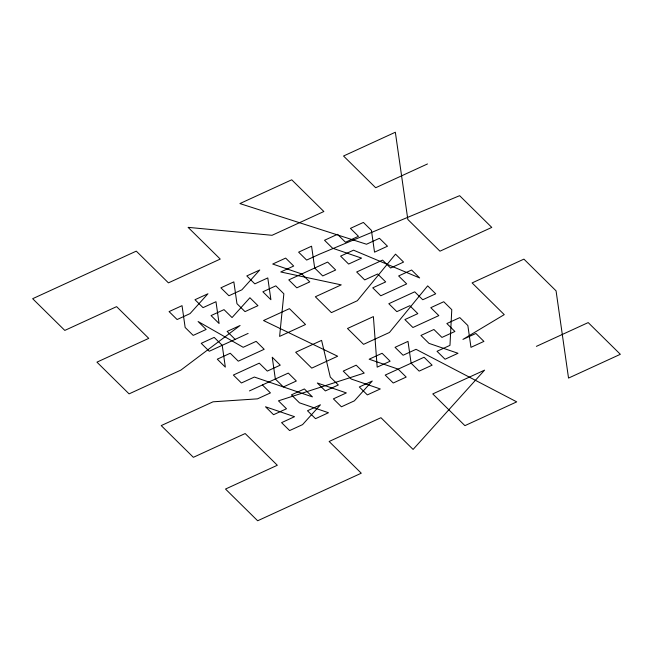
<?xml version="1.0" encoding="UTF-8"?>
<svg xmlns="http://www.w3.org/2000/svg" width="653" height="653" viewBox="0 0 653 653"><rect width="100%" height="100%" fill="white"/><g stroke="black" fill="none" stroke-linecap="round" stroke-linejoin="round"><path stroke-width="0.98" d="M427.486 163.952L375.679 187.738L343.535 156.01L395.351 132.233L407.823 219.457L439.967 251.185L491.774 227.407L459.63 195.68L319.603 254.139L306.649 260.082L298.617 252.156L311.571 246.205L314.689 268.016L322.721 275.95L335.675 269.999L327.643 262.073L288.781 279.908L296.813 287.834L309.767 281.892L301.735 273.958L272.709 264.041L285.663 258.098L293.695 266.032L280.741 271.974L341.25 284.871L315.35 296.764L331.414 312.624L357.322 300.731L395.522 254.148L403.562 262.082L390.608 268.024L382.568 260.098L356.669 271.991L364.701 279.917L377.654 273.974L385.686 281.908L372.741 287.851L380.772 295.785L406.68 283.892L398.64 275.958L411.594 270.016L419.634 277.941L353.551 250.181L340.597 256.123L348.629 264.057L361.582 258.115L332.557 248.197L324.525 240.263L337.479 234.321L345.51 242.247L358.464 236.304L350.432 228.37L363.386 222.428L371.418 230.354L374.536 252.164L387.49 246.222L379.45 238.288L366.504 244.238L239.904 203.573L291.72 179.795L323.864 211.515L272.048 235.3L188.088 227.35L220.232 259.078L168.425 282.863L136.281 251.136L32.65 298.699L64.794 330.418L116.609 306.641L148.753 338.368L96.938 362.146L129.082 393.873L180.897 370.088L240.084 325.496L227.13 331.438L235.17 339.372M248.124 333.422L209.262 351.265L201.222 343.331L214.176 337.389L222.216 345.315L225.334 367.125L217.294 359.191L230.248 353.249L238.288 361.182L264.187 349.29L256.156 341.356L243.202 347.298L198.104 321.521L206.144 329.455L193.19 335.397L185.15 327.471L182.032 305.661L169.078 311.603L177.118 319.537L190.072 313.595L207.94 293.768L194.986 299.719L203.026 307.645L215.98 301.702L219.098 323.513L211.058 315.579L224.012 309.628L232.052 317.562L249.919 297.744L257.951 305.669L245.006 311.62L236.966 303.686L233.847 281.876L220.894 287.826L228.934 295.752L241.888 289.81L259.755 269.991L246.801 275.933L254.833 283.867L267.787 277.917L270.905 299.727L262.873 291.793L275.827 285.851L283.859 293.785L279.606 336.401L305.514 324.517L289.442 308.649L263.534 320.541L337.65 356.236L311.75 368.129L295.678 352.269L321.586 340.376L330.279 377.05L338.311 384.984L325.357 390.927L317.325 383.001L346.351 392.918L333.397 398.861L341.429 406.795L354.383 400.844L372.259 381.026L359.305 386.968L367.337 394.902L380.291 388.959L351.265 379.042L343.233 371.108L356.187 365.166L364.219 373.092L278.464 400.836L286.496 408.762L273.55 414.712L265.51 406.778L294.536 416.696L281.582 422.646L289.614 430.572L302.568 424.63L320.443 404.803L307.49 410.753L315.521 418.679L328.475 412.737L299.449 402.819L291.418 394.885L304.371 388.943L312.403 396.877L254.36 377.042L241.406 382.985L233.366 375.059L259.274 363.166L267.314 371.092L280.259 365.149L272.228 357.215L275.346 379.026L283.378 386.96L296.331 381.009L288.3 373.083L249.438 390.918M536.391 346.359L588.206 322.582L620.35 354.301L568.534 378.087L556.062 290.854L523.918 259.127L472.103 282.912L504.247 314.632L462.928 339.405L475.882 333.463L483.922 341.397L470.968 347.339L467.85 325.529L459.81 317.603L446.856 323.545L454.896 331.479L441.942 337.421L433.902 329.487L420.948 335.438L428.988 343.372L458.014 353.281L445.06 359.232L437.02 351.298L449.974 345.355L451.778 309.669L443.738 301.735L430.784 307.685L438.824 315.611L412.916 327.504L404.876 319.578L417.83 313.628L409.798 305.702L396.844 311.644L388.813 303.71L414.712 291.818L422.752 299.751L435.706 293.809L427.666 285.875L389.466 332.459L363.558 344.351L347.486 328.483L373.394 316.599L377.173 367.149L390.127 361.207L382.095 353.273L369.141 359.215L398.167 369.133L406.199 377.067L393.245 383.009L385.213 375.083L424.066 357.248L432.106 365.174L419.153 371.124L411.112 363.19L407.994 341.38L395.049 347.331L403.081 355.256L416.034 349.314L516.719 401.864L464.912 425.65L432.768 393.922L484.575 370.137L413.096 449.427L380.952 417.7L329.136 441.485L361.28 473.205L257.649 520.768L225.514 489.048L277.321 465.263L245.177 433.543L193.37 457.32L161.226 425.593L213.033 401.815L257.478 398.852L270.432 392.902L262.392 384.976"/></g></svg>
